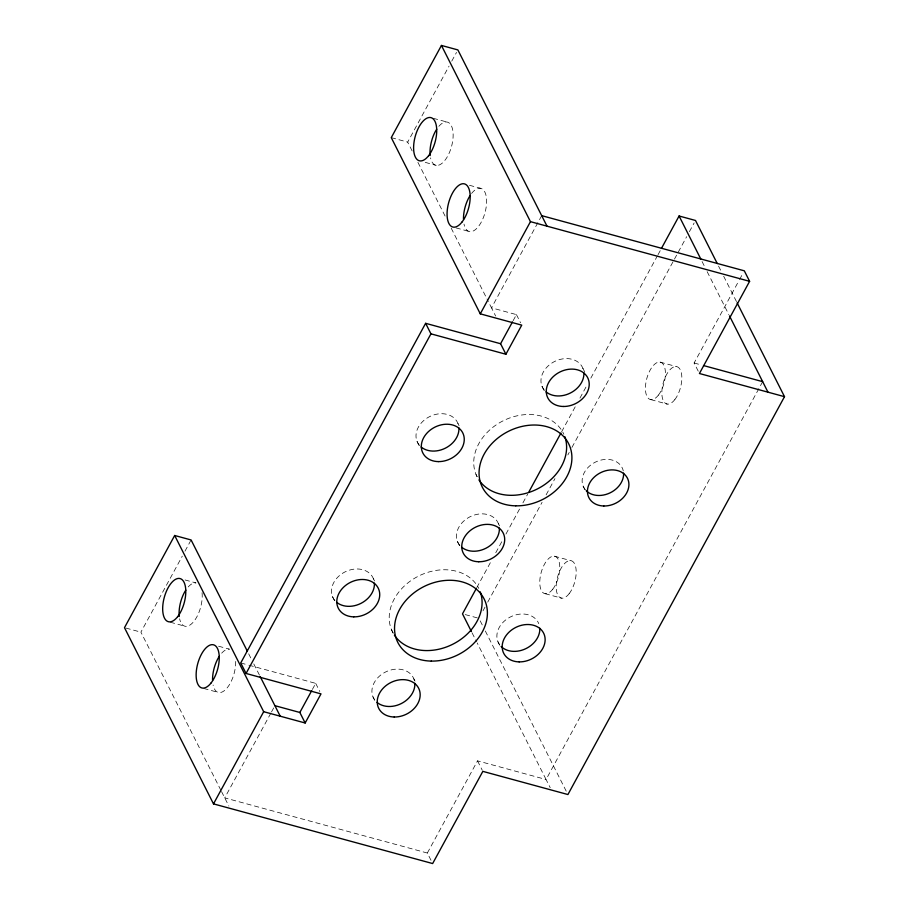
<?xml version="1.0" encoding="UTF-8"?>
<svg xmlns="http://www.w3.org/2000/svg" width="909" height="909" viewBox="0 0 909 909"><rect width="100%" height="100%" fill="white"/><g stroke="black" fill="none" stroke-linecap="round" stroke-linejoin="round"><path stroke-width="0.68" stroke-dasharray="4.54 3.41" d="M220.887 790.285L140.906 632.141L182.277 556.149M184.993 551.172L191.095 539.957M412.163 150.962L407.687 142.111L449.057 66.118M451.762 61.13L456.511 52.415M270.848 713.156L224.728 797.875L427.344 853.028L431.468 861.209M271.518 711.917L274.916 705.679M541.684 215.649L491.496 307.833L495.632 316.014M312.389 689.431L315.696 683.363L248.918 665.183M513.13 320.684L516.437 314.616L491.496 307.833L487.019 298.981M476.759 587.657L491.019 561.467M495.769 552.74L503.245 539.026M505.961 534.038L520.209 507.847M522.925 502.859L527.686 494.121M561.626 431.764L575.886 405.573M579.965 398.085L587.43 384.371M590.827 378.133L657.366 255.906M658.048 254.668L660.763 249.68M482.986 610.837L485.02 607.098M487.735 602.11L542.059 502.336M546.127 494.848L554.956 478.634M567.852 454.943L569.216 452.443M571.931 447.455L673.774 260.383M674.455 259.133L686.67 236.681M689.386 231.693L694.146 222.966M427.344 853.028L477.52 760.844L546.07 779.513L550.206 787.694M698.248 371.179L694.112 362.998L738.869 280.779M739.551 279.529L742.948 273.302M762.662 381.655L546.07 779.513L477.18 642.936M433.263 118.295L446.955 122.022M391.268 137.634L407.687 142.111M425.264 162.381L436.218 165.37M469.464 185.277L480.418 188.265M455.988 227.886L469.68 231.613M694.112 362.998L700.839 364.827M660.07 362.112L676.489 366.577M650.787 399.608L667.195 404.073M554.422 556.183L570.829 560.66M545.139 593.679L561.546 598.145M465.238 614.598L477.543 617.95M185.084 579.965L196.026 582.942A22.35 10.329 -74.8 0 0 187.209 588.134M170.233 622.199L185.288 626.29M218.546 646.208L229.488 649.185A22.35 10.329 -74.8 0 0 220.671 654.378M125.862 628.051L140.906 632.141M240.737 662.956L247.555 664.809M203.696 688.443L218.751 692.533M718.553 266.11L721.121 271.177M723.678 276.245L736.483 301.595M702.055 261.519L704.611 266.587M707.157 271.643L728.848 314.639M582.862 368.27L584.635 371.781M516.437 314.616L520.562 322.797M542.003 386.291L544.355 390.972M583.135 486.133L584.907 489.633M417.924 162.347L445.433 216.751M451.194 228.136L486.383 297.709M457.909 423.389L459.079 425.719M475.986 474.396L477.168 476.736M498.337 523.527L499.518 525.868M417.038 441.41L419.401 446.08M457.477 541.559L460.431 547.4M497.916 641.697L499.689 645.208M480.191 620.858L482.759 625.926M485.315 630.994L566.637 791.989M472.066 632.823L476.532 641.674M477.52 760.844L482.247 770.196M373.383 578.647L374.565 580.976M391.472 629.653L393.233 633.164M413.822 678.784L415.004 681.125M332.512 596.668L335.466 602.508M372.951 696.817L374.724 700.316M315.696 683.363L319.82 691.544M248.68 653.821L251.236 658.877M253.793 663.934L259.554 675.319M221.523 791.546L228.863 806.044M202.059 592.725A22.35 10.329 -74.8 0 1 193.378 621.995A22.35 10.329 -74.8 0 1 179.618 618.79M471.601 193.447A22.35 10.329 -74.8 0 1 486.088 195.765A22.35 10.329 -74.8 0 1 478.498 226.421A22.35 10.329 -74.8 0 1 463.999 224.103M438.865 126.317A22.35 10.329 -74.8 0 1 452.762 130.248A22.35 10.329 -74.8 0 1 444.796 160.484A22.35 10.329 -74.8 0 1 430.548 157.859M235.681 661.445A22.35 10.329 -74.8 0 1 226.102 689.056A22.35 10.329 -74.8 0 1 213.081 685.034M419.447 445.342A22.35 17.635 -26.8 0 1 429.537 416.64A22.35 17.635 -26.8 0 1 458.591 425.594M544.4 390.222A22.35 17.635 -26.8 0 1 554.501 361.532A22.35 17.635 -26.8 0 1 583.555 370.486M585.453 489.928A21.589 17.032 -26.8 0 1 595.202 462.215A21.589 17.032 -26.8 0 1 623.267 470.862M334.921 600.599A22.35 17.635 -26.8 0 1 345.011 571.909A22.35 17.635 -26.8 0 1 374.065 580.862M477.009 476.657A48.325 38.133 -26.8 0 1 503.734 420.503A48.325 38.133 -26.8 0 1 563.864 434.286M374.633 699.839A22.35 17.635 -26.8 0 1 386.109 671.728A22.35 17.635 -26.8 0 1 414.504 681M459.886 545.48A22.35 17.635 -26.8 0 1 469.976 516.789A22.35 17.635 -26.8 0 1 499.03 525.743M393.074 633.028A48.325 38.133 -26.8 0 1 417.799 576.465A48.325 38.133 -26.8 0 1 478.804 588.418M499.598 644.731A22.35 17.635 -26.8 0 1 509.756 617.279A22.35 17.635 -26.8 0 1 538.776 623.676M569.17 593.657A19.328 8.931 -74.8 0 0 572.965 561.66A19.328 8.931 -74.8 0 0 556.422 582.885A19.328 8.931 -74.8 0 0 569.17 593.657M674.83 399.585A19.328 8.931 -74.8 0 0 678.625 367.588A19.328 8.931 -74.8 0 0 662.082 388.813A19.328 8.931 -74.8 0 0 674.83 399.585M658.411 395.12A19.328 8.931 -74.8 0 0 662.206 363.123A19.328 8.931 -74.8 0 0 645.663 384.337A19.328 8.931 -74.8 0 0 658.411 395.12M552.763 589.191A19.328 8.931 -74.8 0 0 556.558 557.194A19.328 8.931 -74.8 0 0 540.014 578.419A19.328 8.931 -74.8 0 0 552.763 589.191"/><path stroke-width="1.36" d="M247.396 651.287L191.095 539.957L174.676 535.492L124.488 627.676L213.501 803.886L432.65 863.55L482.838 771.366L567.92 794.534L784.512 396.676L737.119 302.867M547.002 226.159L457.875 49.915L441.444 45.45L391.268 137.634L480.27 313.844L521.743 325.138L505.904 354.249L430.946 333.842L425.628 323.32L240.737 662.956L246.055 673.467L321.002 693.874L305.163 722.985L263.678 711.702L174.676 535.492M246.055 673.467L430.946 333.842M213.501 803.886L263.678 711.702M480.27 313.844L530.458 221.66L441.444 45.45M305.163 722.985L299.845 712.474L311.73 690.635M505.904 354.249L500.586 343.727L512.471 321.9M476.077 588.907L462.499 613.848L471.43 631.562M529.038 491.633L560.955 433.014M661.434 248.43L679.091 216.001L695.499 220.467L717.269 263.565M541.684 215.649L744.301 270.814L749.607 281.324L699.43 373.508L784.512 396.676M530.458 221.66L749.607 281.324M703.521 365.554L762.662 381.655L767.969 392.177M425.628 323.32L500.586 343.727M274.916 705.679L299.845 712.474M679.091 216.001L700.782 258.997M729.484 315.9L762.662 381.655M260.201 676.591L280.222 716.201M179.255 616.518A22.35 10.329 -74.8 0 1 185.8 590.123M463.488 219.353A22.35 10.329 -74.8 0 1 470.18 195.446M430.184 155.587A22.35 10.329 -74.8 0 1 436.718 129.203M212.558 680.284A22.35 10.329 -74.8 0 1 219.262 656.366M583.885 372.815A22.35 17.635 -26.8 0 1 570.363 393.029A22.35 17.635 -26.8 0 1 546.082 391.87M458.92 427.934A22.35 17.635 -26.8 0 1 445.41 448.148A22.35 17.635 -26.8 0 1 421.128 446.989M623.585 473.112A21.589 17.032 -26.8 0 1 609.894 492.951A21.589 17.032 -26.8 0 1 586.225 490.758M564.796 436.581A48.325 38.133 -26.8 0 1 537.333 488.962A48.325 38.133 -26.8 0 1 478.918 479.907M374.394 583.192A22.35 17.635 -26.8 0 1 360.884 603.406A22.35 17.635 -26.8 0 1 336.603 602.247M414.834 683.329A22.35 17.635 -26.8 0 1 401.323 703.555A22.35 17.635 -26.8 0 1 377.042 702.396M480.27 591.85A48.325 38.133 -26.8 0 1 452.807 644.22A48.325 38.133 -26.8 0 1 394.392 635.175M539.798 628.221A22.35 17.635 -26.8 0 1 525.618 648.765A22.35 17.635 -26.8 0 1 501.12 646.481M499.359 528.072A22.35 17.635 -26.8 0 1 485.838 548.297A22.35 17.635 -26.8 0 1 461.556 547.138M177.687 616.632A22.35 10.329 -74.8 0 0 182.073 579.635A22.35 10.329 -74.8 0 0 162.95 604.178A22.35 10.329 -74.8 0 0 177.687 616.632M462.079 221.944A22.35 10.329 -74.8 0 0 466.465 184.947A22.35 10.329 -74.8 0 0 447.342 209.49A22.35 10.329 -74.8 0 0 462.079 221.944M428.616 155.7A22.35 10.329 -74.8 0 0 433.002 118.704A22.35 10.329 -74.8 0 0 413.879 143.247A22.35 10.329 -74.8 0 0 428.616 155.7M211.149 682.875A22.35 10.329 -74.8 0 0 215.535 645.879A22.35 10.329 -74.8 0 0 196.412 670.422A22.35 10.329 -74.8 0 0 211.149 682.875M438.297 461.602A22.35 17.635 -26.8 0 0 463.215 433.9A22.35 17.635 -26.8 0 0 426.844 433.241A22.35 17.635 -26.8 0 0 438.297 461.602M563.25 406.482A22.35 17.635 -26.8 0 0 588.18 378.792A22.35 17.635 -26.8 0 0 551.797 378.121A22.35 17.635 -26.8 0 0 563.25 406.482M603.849 505.995A21.589 17.032 -26.8 0 0 627.914 479.236A21.589 17.032 -26.8 0 0 592.782 478.6A21.589 17.032 -26.8 0 0 603.849 505.995M515.778 505.836A48.325 38.133 -26.8 0 0 569.659 445.944A48.325 38.133 -26.8 0 0 491.008 444.512A48.325 38.133 -26.8 0 0 515.778 505.836M353.771 616.859A22.35 17.635 -26.8 0 0 378.689 589.157A22.35 17.635 -26.8 0 0 342.318 588.498A22.35 17.635 -26.8 0 0 353.771 616.859M394.211 717.008A22.35 17.635 -26.8 0 0 419.129 689.306A22.35 17.635 -26.8 0 0 382.757 688.647A22.35 17.635 -26.8 0 0 394.211 717.008M431.252 661.093A48.325 38.133 -26.8 0 0 485.145 601.201A48.325 38.133 -26.8 0 0 406.493 599.77A48.325 38.133 -26.8 0 0 431.252 661.093M478.736 561.751A22.35 17.635 -26.8 0 0 503.654 534.049A22.35 17.635 -26.8 0 0 467.283 533.378A22.35 17.635 -26.8 0 0 478.736 561.751M519.164 661.888A22.35 17.635 -26.8 0 0 544.093 634.187A22.35 17.635 -26.8 0 0 507.711 633.528A22.35 17.635 -26.8 0 0 519.164 661.888"/></g></svg>
